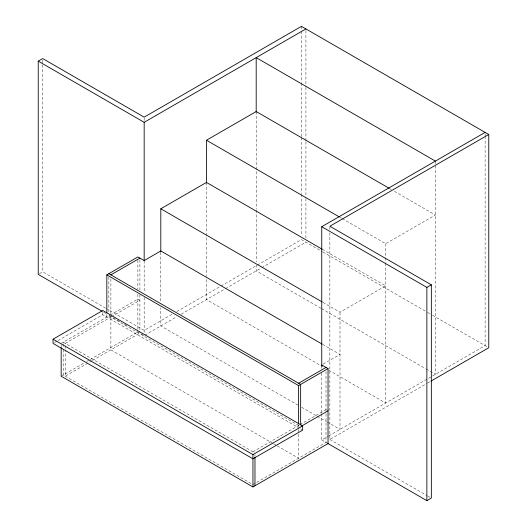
<?xml version="1.0" encoding="UTF-8"?>
<svg xmlns="http://www.w3.org/2000/svg" width="527" height="527" viewBox="0 0 527 527"><rect width="100%" height="100%" fill="white"/><g stroke="black" fill="none" stroke-linecap="round" stroke-linejoin="round"><path stroke-width="0.4" stroke-dasharray="2.63 1.98" d="M39.512 273.665L42.7 271.82L105.855 308.282M54.465 342.59L57.311 340.949M58.023 340.541L102.772 314.705L298.611 427.772M61.165 343.413L109.425 315.548M110.136 315.133L137.876 299.119L139.905 300.291L112.165 316.305M111.454 316.72L65.223 343.413L65.223 345.053M61.165 376.219L83.819 363.136M86.665 361.496L89.511 359.849M90.222 359.44L137.876 331.931M171.927 314.382L144.167 330.403L106.559 308.69M176.907 311.503L220.319 286.438M221.03 286.029L256.616 265.483M257.328 265.074L301.451 239.601L322.274 251.623M91.922 360.804L65.223 376.219L65.223 349.974M92.62 360.402L139.905 333.097L135.637 330.633M144.879 335.146L176.268 317.03M181.183 314.191L224.686 289.073M225.398 288.664L261.168 268.012M261.741 267.683L305.917 242.176M342.293 218.652L385.672 243.698L435.394 214.99L394.15 191.182M322.946 302.386L340.007 312.241L385.672 285.878L323.097 249.752M323.15 364.157L340.007 354.421L322.946 344.572M299.053 425.17L252.947 451.791L252.947 453.431M300.015 424.617L326.009 409.611L328.038 410.783M321.747 413.873L321.747 439.959L328.137 436.264M328.769 435.901L485.117 345.64L485.117 137.33M329.862 232.829L329.862 439.485L426.771 383.537M427.483 383.129L430.335 381.482M389.881 188.719L391.304 189.536M340.159 217.42L341.582 218.244M322.979 252.031L426.804 311.971M427.516 312.379L431.784 314.843M432.489 315.258L487.547 347.043M320.903 308.242L256.194 270.885L256.194 265.121M321.615 308.657L425.441 368.597M426.145 369.005L435.394 374.341L435.394 165.208M323.097 366.917L206.472 299.586L206.472 276.649M328.782 370.204L385.672 403.05L385.672 263.414M298.051 405.191L160.807 325.95L160.807 307.926M301.609 407.239L316.543 415.862M317.254 416.277L326.496 421.613M327.208 422.022L340.007 429.413L340.007 312.241M329.862 439.485L427.074 495.617M427.786 496.026L431.336 498.074M103.641 312.162L106.487 313.802M109.333 315.449L121.421 322.425M124.26 324.065L127.106 325.706M141.328 333.92L144.167 335.561M108.858 315.877L300.64 426.6M321.747 439.959L328.038 443.589M300.535 428.879L302.669 430.111M273.012 443.457L110.887 349.856L110.887 317.05M273.724 443.866L276.563 445.506M277.274 445.921L298.611 458.233L298.611 433.629M63.194 342.24L254.976 452.963M485.117 134.036L485.117 136.506M435.394 161.091L435.394 164.384M385.672 243.698L385.672 256.84M385.672 257.663L385.672 262.591M329.862 227.065L329.862 229.535M326.009 371.482L326.009 413.076M326.009 413.708L326.009 442.416L252.947 484.596L63.194 375.046L63.194 348.802M321.747 365.857L321.747 369.15M321.747 373.116L321.747 413.056M305.917 30.573L305.917 86.56M305.917 87.383L305.917 140.907M305.917 141.73L305.917 197.717M305.917 198.541L305.917 238.059M301.451 26.35L301.451 30.467M301.451 31.291L301.451 82.337M301.451 83.161L301.451 136.677M301.451 137.501L301.451 193.488M301.451 194.311L301.451 235.483M298.611 424.525L298.611 428.892M298.611 429.531L298.611 432.812M256.194 111.533L256.194 209.278M256.194 210.102L256.194 261.847M254.976 454.603L254.976 456.244M206.472 182.421L206.472 275.825M160.807 252.209L160.807 302.314M144.167 117.976L144.167 120.446M144.167 260.569L144.167 292.748M144.167 297.472L144.167 332.3M139.905 259.732L139.905 290.713M139.905 294.791L139.905 332.28M137.876 260.186L137.876 289.389M137.876 294.25L137.876 331.108M110.887 278.921L110.887 313.802M108.858 276.938L108.858 312.63M106.829 314.612L106.829 317.05M102.772 312.597L102.772 314.705M65.223 345.87L65.223 349.151M63.194 343.881L63.194 347.978M61.165 345.053L61.165 346.694M42.7 60.216L42.7 271.82"/><path stroke-width="0.79" d="M102.218 311.338L38.234 274.396L38.234 61.152L42.7 58.569L144.167 117.152L301.451 26.35L488.766 134.497L488.766 347.748L431.046 381.067M38.234 61.152L144.167 122.31L305.917 28.926M206.472 182.948L206.472 140.241L256.194 111.533L389.17 188.304M160.807 251.392L160.807 208.784L206.472 182.421L322.386 249.337M106.829 312.992L106.829 274.863L137.876 256.939L144.167 260.569L160.807 250.964L322.234 344.157M110.887 274.863L139.905 258.111M53.049 339.19L102.772 310.489L302.669 425.895L302.669 430.111L252.947 458.819L53.049 343.413L53.049 339.19L252.947 454.603L302.669 425.895M321.747 365.857L321.747 226.709L485.117 132.389M488.766 134.497L329.862 226.241L431.336 284.824L431.336 498.074L426.87 500.65L327.425 443.24M321.747 226.709L426.87 287.399L431.336 284.824M298.611 383.248L326.009 367.431M106.829 274.863L298.611 385.593L328.038 368.604L328.038 443.589L252.947 486.941L61.165 376.219L61.165 347.51M301.793 425.935L328.038 410.783M435.394 161.091L256.194 57.634L256.194 111.974M206.472 140.241L339.447 217.012M160.807 208.784L322.234 301.978M321.747 364.967L328.038 368.604M108.858 273.691L300.64 384.42L300.64 424.979M426.87 287.399L426.87 500.65M298.611 385.593L298.611 423.715M254.976 457.061L254.976 485.769M252.947 454.603L252.947 486.941M144.167 122.31L144.167 260.634"/></g></svg>
